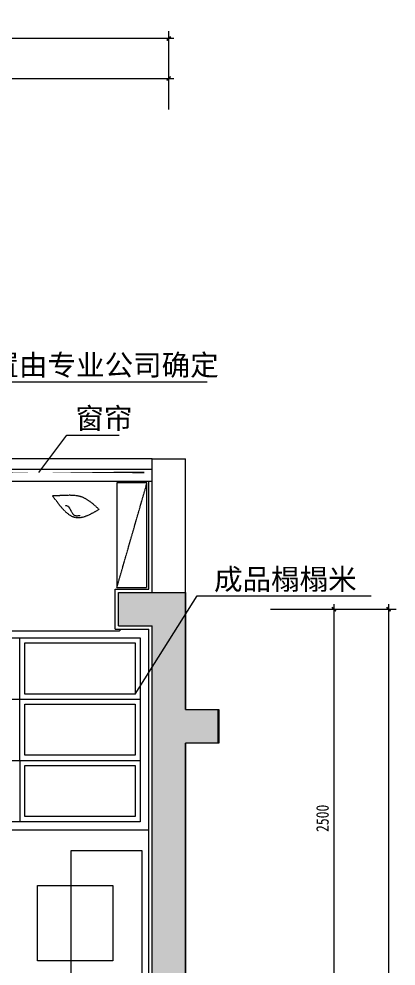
# Model space of a CAD drawing. Extents: x 3479 to 4537415, y 306 to 366510.
# Drawn here: x 4417145 to 4419400, y 262000 to 267663 of the extents above; entities that cross this region are included whole.
import ezdxf

# ---------------------------------------------------------------- set-up
doc = ezdxf.new("R2010")
doc.units = 0
doc.header["$LTSCALE"] = 10
doc.header["$MEASUREMENT"] = 0
doc.header["$PDMODE"] = 35
doc.linetypes.add('DASH', pattern=[0.35, 0.25, -0.1])
doc.layers.get('Defpoints').update_dxf_attribs({"color": 49, "linetype": 'DASH'})
for name, color, linetype in [('COLU_HATCH', 251, 'Continuous'), ('P-CURTAIN', 8, 'DASH'), ('P-FIX FURNITURE', 134, 'Continuous'), ('P-FURNITURE', 8, 'Continuous'), ('P-TEXT', 15, 'Continuous'), ('P-WALL', 5, 'Continuous'), ('P-WALL FIN', 4, 'Continuous'), ('P-WINDOWS', 134, 'Continuous'), ('PUB_DIM', 3, 'Continuous')]:
    doc.layers.add(name, color=color, linetype=linetype)
doc.styles.add('-宋体', font='simkai.ttf', dxfattribs={"width": 0.8})
doc.styles.add('WRYH', font='')
doc.styles.get('WRYH').set_extended_font_data('Microsoft YaHei')
doc.dimstyles.new('DIM-030', dxfattribs={"dimscale": 30, "dimtxt": 2.5, "dimasz": 0.8, "dimexe": 1.5, "dimexo": 2.5, "dimgap": 1, "dimtad": 1, "dimdec": 0, "dimzin": 12, "dimdsep": 46, "dimtxsty": '-宋体', "dimblk": 'ARCHTICK', "dimcen": 0, "dimdle": 1, "dimclrd": 256, "dimclre": 256, "dimclrt": 9, "dimadec": 0, "dimazin": 0, "dimtfac": 1, "dimtdec": 0, "dimtmove": 2, "dimatfit": 3, "dimldrblk": 'DOT', "dimfxl": 1, "dimtolj": 1, "dimtzin": 12, "dimarcsym": 0})

# ---------------------------------------------------------------- blocks, each defined once
blk = doc.blocks.new('_ArchTick')
at = {"color": 0, "linetype": 'ByBlock', "const_width": 0.4}
blk.add_lwpolyline([(-0.5, -0.5), (0.5, 0.5)], dxfattribs=at)
blk = doc.blocks.new('*D429')
at = {"layer": 'Defpoints', "color": 0, "transparency": 16777216}
for p in [(4418573.27784253, 264133.5614639655), (4418573.27784253, 261633.5614638707), (4419027.962622171, 261633.5614638707)]:
    blk.add_point(p, dxfattribs=at)
at = {"layer": 'PUB_DIM', "lineweight": -2, "transparency": 16777216}
for p, q in [((4419027.962622171, 264163.5614639655), (4419027.962622171, 261603.5614638707)), ((4418648.27784253, 264133.5614639655), (4419072.962622171, 264133.5614639655)), ((4418648.27784253, 261633.5614638707), (4419072.962622171, 261633.5614638707))]:
    blk.add_line(p, q, dxfattribs=at)
at = {"layer": 'PUB_DIM', "lineweight": -2, "transparency": 16777216, "xscale": 24, "yscale": 24, "zscale": 24}
for p, rotation in [((4419027.962622171, 264133.5614639655), 90), ((4419027.962622171, 261633.5614638707), 270)]:
    blk.add_blockref('_ArchTick', p, dxfattribs=dict(at, rotation=rotation))
at = {"layer": 'PUB_DIM', "color": 9, "transparency": 16777216, "insert": (4418960.041273856, 262883.5614639168), "char_height": 75, "attachment_point": 5, "rotation": 90, "style": '-宋体'}
blk.add_mtext('\\A1;2500', dxfattribs=at)
blk = doc.blocks.new('_Dot')
at = {"color": 0, "linetype": 'ByBlock', "lineweight": -2}
blk.add_line((-0.5, 0), (-1, 0), dxfattribs=at)
at = {"color": 0, "linetype": 'ByBlock', "const_width": 0.5}
blk.add_lwpolyline([(-0.25, 0, 1), (0.25, 0, 1)], format="xyb", close=True, dxfattribs=at)
blk = doc.blocks.new('*D437')
at = {"layer": 'Defpoints', "color": 0, "transparency": 16777216}
for p in [(4418040.796988891, 267307.0114752164), (4418040.796988891, 267047.0686627348), (4415640.804582178, 266933.3711959717)]:
    blk.add_point(p, dxfattribs=at)
at = {"layer": 'PUB_DIM', "lineweight": -2, "transparency": 16777216}
for p, q in [((4415640.804582178, 267008.3711959717), (4415640.804582178, 267352.0114752164)), ((4418040.796988891, 267122.0686627348), (4418040.796988891, 267352.0114752164)), ((4415610.804582178, 267307.0114752164), (4418070.796988891, 267307.0114752164))]:
    blk.add_line(p, q, dxfattribs=at)
at = {"layer": 'PUB_DIM', "lineweight": -2, "transparency": 16777216, "xscale": 24, "yscale": 24, "zscale": 24, "rotation": 180}
blk.add_blockref('_ArchTick', (4415640.804582178, 267307.0114752164), dxfattribs=at)
at = {"layer": 'PUB_DIM', "lineweight": -2, "transparency": 16777216, "xscale": 24, "yscale": 24, "zscale": 24}
blk.add_blockref('_ArchTick', (4418040.796988891, 267307.0114752164), dxfattribs=at)
at = {"layer": 'PUB_DIM', "color": 9, "transparency": 16777216, "insert": (4416840.800785534, 267374.932823531), "char_height": 75, "attachment_point": 5, "style": '-宋体'}
blk.add_mtext('\\A1;2400', dxfattribs=at)
blk = doc.blocks.new('*D440')
at = {"layer": 'Defpoints', "color": 0, "transparency": 16777216}
for p in [(4411040.796987531, 267545.6528140855), (4418040.796988891, 267047.0686627348), (4411040.796987531, 266935.0591362012)]:
    blk.add_point(p, dxfattribs=at)
at = {"layer": 'PUB_DIM', "lineweight": -2, "transparency": 16777216}
for p, q in [((4411040.796987531, 267010.0591362012), (4411040.796987531, 267590.6528140855)), ((4418040.796988891, 267122.0686627348), (4418040.796988891, 267590.6528140855)), ((4418070.796988891, 267545.6528140855), (4411010.796987531, 267545.6528140855))]:
    blk.add_line(p, q, dxfattribs=at)
at = {"layer": 'PUB_DIM', "lineweight": -2, "transparency": 16777216, "xscale": 24, "yscale": 24, "zscale": 24, "rotation": 180}
blk.add_blockref('_ArchTick', (4411040.796987531, 267545.6528140855), dxfattribs=at)
at = {"layer": 'PUB_DIM', "lineweight": -2, "transparency": 16777216, "xscale": 24, "yscale": 24, "zscale": 24}
blk.add_blockref('_ArchTick', (4418040.796988891, 267545.6528140855), dxfattribs=at)
at = {"layer": 'PUB_DIM', "color": 9, "transparency": 16777216, "insert": (4414540.796988212, 267613.5741624001), "char_height": 75, "attachment_point": 5, "style": '-宋体'}
blk.add_mtext('\\A1;7000', dxfattribs=at)
blk = doc.blocks.new('*D442')
at = {"layer": 'Defpoints', "color": 0, "transparency": 16777216}
for p in [(4418573.27784253, 264133.5614639655), (4418663.526149463, 256933.5614637565), (4419354.614221067, 256933.5614637565)]:
    blk.add_point(p, dxfattribs=at)
at = {"layer": 'PUB_DIM', "lineweight": -2, "transparency": 16777216}
for p, q in [((4419354.614221067, 264163.5614639655), (4419354.614221067, 256903.5614637565)), ((4418648.27784253, 264133.5614639655), (4419399.614221067, 264133.5614639655)), ((4418738.526149463, 256933.5614637565), (4419399.614221067, 256933.5614637565))]:
    blk.add_line(p, q, dxfattribs=at)
at = {"layer": 'PUB_DIM', "lineweight": -2, "transparency": 16777216, "xscale": 24, "yscale": 24, "zscale": 24}
for p, rotation in [((4419354.614221067, 264133.5614639655), 90), ((4419354.614221067, 256933.5614637565), 270)]:
    blk.add_blockref('_ArchTick', p, dxfattribs=dict(at, rotation=rotation))
at = {"layer": 'PUB_DIM', "color": 9, "transparency": 16777216, "insert": (4419286.692872752, 260533.5614638597), "char_height": 75, "attachment_point": 5, "rotation": 90, "style": '-宋体'}
blk.add_mtext('\\A1;7200', dxfattribs=at)

msp = doc.modelspace()

# ---------------------------------------------------------------- hatches: boundary and pattern name
at = {"layer": 'COLU_HATCH'}
msp.add_hatch(color=256, dxfattribs=at).paths.add_polyline_path([(4416440.80408681, 261574.2456168009), (4416440.804086813, 261609.7002114051), (4416440.804086818, 261670.4782795814), (4416440.804086824, 261733.5614642663), (4417940.796989414, 261733.5614639511), (4417940.796989406, 264033.5614639228), (4417740.796989261, 264033.561463923), (4417740.79698927, 264233.5614631993), (4418140.796989418, 264233.5614639053), (4418140.796989286, 263533.5614637089), (4418333.382692819, 263533.5614637089), (4418333.382692819, 263333.5614637092), (4418140.796988873, 263333.5614637141), (4418140.796988873, 261533.5614639421), (4416440.804086806, 261533.5614638453)])

# ---------------------------------------------------------------- linework, layer by layer
at = {"layer": 'P-CURTAIN', "const_width": 10}
msp.add_lwpolyline([(4416282.033242688, 264253.5614607797), (4416282.033242665, 264951.5757387222), (4417895.717283911, 264951.5757387765)], dxfattribs=at)
at = {"layer": 'P-FIX FURNITURE', "ltscale": 10}
for p, q in [((4416385.796979838, 264003.5614639868), (4417745.796989264, 264003.5614639868)), ((4417750.796989264, 264008.5614639867), (4417745.796989264, 264003.5614639868)), ((4417750.796989264, 264013.5614639873), (4417750.796989264, 264008.5614639867))]:
    msp.add_line(p, q, dxfattribs=at)
at = {"layer": 'P-FURNITURE', "linetype": 'DASH'}
for p, q in [((4417730.796989271, 264263.561463924), (4417910.796988845, 264888.5614763579)), ((4417150.791927189, 263230.2281303118), (4417150.791927189, 263963.5614632381)), ((4415710.781802973, 263596.894796775), (4417870.796989297, 263596.894796775)), ((4415710.781802973, 263230.2281303118), (4417870.796989297, 263230.2281303118)), ((4417150.791927189, 263230.2281303118), (4417870.796989297, 263230.2281303118)), ((4417920.796989297, 262813.5614638486), (4415660.781803982, 262813.5614632381))]:
    msp.add_line(p, q, dxfattribs=at)
for points in [[(4417730.796989271, 264263.561463924), (4417910.796988845, 264263.561463924), (4417910.796988845, 264888.5614763579), (4417730.796989271, 264888.5614763579)], [(4415710.781802973, 263963.5614632381), (4417870.796989297, 263963.5614632381), (4417870.796989297, 262863.5614638486), (4415710.781802973, 262863.5614638486)], [(4417840.796989297, 263626.894796775), (4417180.791927189, 263626.894796775), (4417180.791927189, 263933.5614632381), (4417840.796989297, 263933.5614632381)], [(4417840.796989297, 263260.2281303118), (4417180.791927189, 263260.2281303118), (4417180.791927189, 263566.894796775), (4417840.796989297, 263566.894796775)], [(4417150.791927189, 262863.5614638486), (4416430.786865081, 262863.5614638486), (4416430.786865081, 263230.2281303118), (4417150.791927189, 263230.2281303118)], [(4417840.796989297, 262893.5614638486), (4417180.791927189, 262893.5614638486), (4417180.791927189, 263200.2281303118), (4417840.796989297, 263200.2281303118)], [(4417457.108641089, 262691.207200906), (4417880.796993516, 262691.207200906), (4417880.796993516, 261793.5614480764), (4417457.108641089, 261793.5614480764)], [(4417256.896444677, 262481.8174253057), (4417706.896444677, 262481.8174253057), (4417706.896444677, 262031.8174253057), (4417256.896444677, 262031.8174253057)]]:
    msp.add_lwpolyline(points, close=True, dxfattribs=at)
for points in [[(4417624.55439618, 264730.5651273764), (4417517.70247067, 264805.4046162803), (4417382.151370537, 264812.3759987177), (4417346.403718748, 264811.5986603418)], [(4417624.55439618, 264730.5651273764), (4417480.396385449, 264681.7284982536), (4417370.915398673, 264778.7304211571), (4417346.403718748, 264811.5986603418)], [(4417511.115795911, 264693.0110092022), (4417478.282460576, 264693.6260054305), (4417432.36167274, 264751.287060567), (4417421.977551949, 264751.7307251014)]]:
    msp.add_spline(points, degree=3, dxfattribs=at)
msp.add_point((4417150.791927189, 263596.894796775), dxfattribs=at)
msp.add_point((4417150.791927189, 263596.894796775), dxfattribs=at)
at = {"layer": 'P-TEXT'}
for points in [[(4415798.47640754, 265057.6619429151), (4416022.127827114, 265493.9429556953), (4418269.525363514, 265493.9429556953)], [(4417264.741351544, 264951.5757387538), (4417430.967804963, 265174.452857969), (4417745.419957467, 265174.5892526811)], [(4417840.796989297, 263626.894796775), (4418210.867263999, 264213.0059258462), (4419251.802694871, 264213.0059258462)]]:
    msp.add_lwpolyline(points, dxfattribs=at)
at = {"layer": 'P-WALL'}
for p, q in [((4417940.796989365, 264233.5614639393), (4417940.796989376, 265033.561460814)), ((4417940.796989376, 265033.561460814), (4418140.796989375, 265033.5614608281)), ((4418140.796989421, 264133.5614639132), (4418140.796989375, 265033.561460811)), ((4417740.79698927, 264233.561463923), (4418140.796989418, 264233.5614639053)), ((4417740.796989261, 264033.561463923), (4417740.79698927, 264233.561463923)), ((4417940.796989407, 264233.5614639726), (4417940.796989365, 264233.5614639393)), ((4418140.796989418, 264233.5614639053), (4418140.796989286, 263533.5614637089)), ((4418140.796989391, 263533.5614637255), (4418140.796989421, 264133.5614639149)), ((4417740.796989261, 264033.561463923), (4417940.796989434, 264033.5614639096)), ((4417940.796989421, 263433.5614637565), (4417940.796989434, 264033.5614639393)), ((4417940.796989414, 261733.5614639511), (4417940.796989406, 264033.5614639228)), ((4417940.796989406, 264033.5614639228), (4417940.79698927, 264033.561463923)), ((4418140.796989391, 263533.5614637255), (4418333.382692819, 263533.5614636894)), ((4418140.796989286, 263533.5614637089), (4418340.796989286, 263533.5614637089)), ((4418333.382692819, 263533.5614636894), (4418333.382692819, 263333.5614637152)), ((4418340.796989286, 263533.5614637089), (4418340.796989286, 263333.561463709)), ((4417940.796989444, 261733.5614639393), (4417940.796989421, 263433.5614637565)), ((4418140.796988873, 258233.5614638721), (4418140.796988873, 263333.5614637304)), ((4418333.382692819, 263333.5614637152), (4418140.796989461, 263333.5614637304)), ((4418340.796989286, 263333.561463709), (4418140.796989433, 263333.5614637141)), ((4418140.796989433, 263333.5614637141), (4418140.796988864, 261533.5614638508))]:
    msp.add_line(p, q, dxfattribs=at)
at = {"layer": 'P-WALL FIN', "linetype": 'ByBlock'}
for p, q in [((4417920.796988845, 264898.5614763579), (4417940.796988736, 264898.5614763561)), ((4417720.796989271, 264253.561463924), (4417920.796988985, 264253.5614638577)), ((4417720.79698926, 264013.5614639773), (4417720.796989271, 264253.561463924)), ((4417720.79698926, 264013.5614639901), (4417920.796989494, 264013.5614639812))]:
    msp.add_line(p, q, dxfattribs=at)
for points in [[(4417920.796988985, 264253.561463915), (4417920.796988845, 264898.5614763579)], [(4417920.796989526, 261753.5614639393), (4417920.796989037, 264013.5614639812)]]:
    msp.add_lwpolyline(points, dxfattribs=at)
at = {"layer": 'P-WINDOWS', "ltscale": 2}
for p, q in [((4417940.796989372, 265033.561460814), (4416190.796992997, 265033.5614609636)), ((4417940.796989371, 264968.5614637532), (4416255.796979818, 264968.5614638736)), ((4416325.796979819, 264898.5614631681), (4417940.796989374, 264898.5614765539))]:
    msp.add_line(p, q, dxfattribs=at)

# ---------------------------------------------------------------- texts
at = {"layer": 'P-TEXT', "style": 'WRYH'}
for s, p in [('燃气管道位置由专业公司确定', (4416122.860680501, 265531.0817672136)), ('窗帘', (4417482.82062878, 265212.6809831722)), ('成品榻榻米', (4418311.600117385, 264250.1447373644))]:
    msp.add_text(s, height=125, dxfattribs=at).set_placement(p)

# ---------------------------------------------------------------- dimensions: what is measured, and where the dimension line sits
at = {"layer": 'PUB_DIM'}
dim = msp.add_linear_dim(base=(4411040.796987531, 267545.6528140855), p1=(4418040.796988891, 267047.0686627348), p2=(4411040.796987531, 266935.0591362012), dimstyle='DIM-030', dxfattribs=at)
dim.commit()
dim.dimension.update_dxf_attribs({"geometry": '*D440', "text_midpoint": (4414540.796988212, 267613.5741624001)})
for base, p1, p2, angle, picture, middle in [((4418040.796988891, 267307.0114752164), (4415640.804582178, 266933.3711959717), (4418040.796988891, 267047.0686627348), 180, '*D437', (4416840.800785534, 267374.932823531)), ((4419027.962622171, 261633.5614638707), (4418573.277842528, 264133.5614639654), (4418573.277842528, 261633.5614638706), 90, '*D429', (4418960.041273856, 262883.5614639168)), ((4419354.614221067, 256933.5614637565), (4418573.277842528, 264133.5614639654), (4418663.526149461, 256933.5614637564), 90, '*D442', (4419286.692872752, 260533.5614638597))]:
    dim = msp.add_linear_dim(base=base, p1=p1, p2=p2, angle=angle, dimstyle='DIM-030', dxfattribs=at)
    dim.commit()
    dim.dimension.update_dxf_attribs({"geometry": picture, "text_midpoint": middle})

doc.saveas('drawing.dxf')
